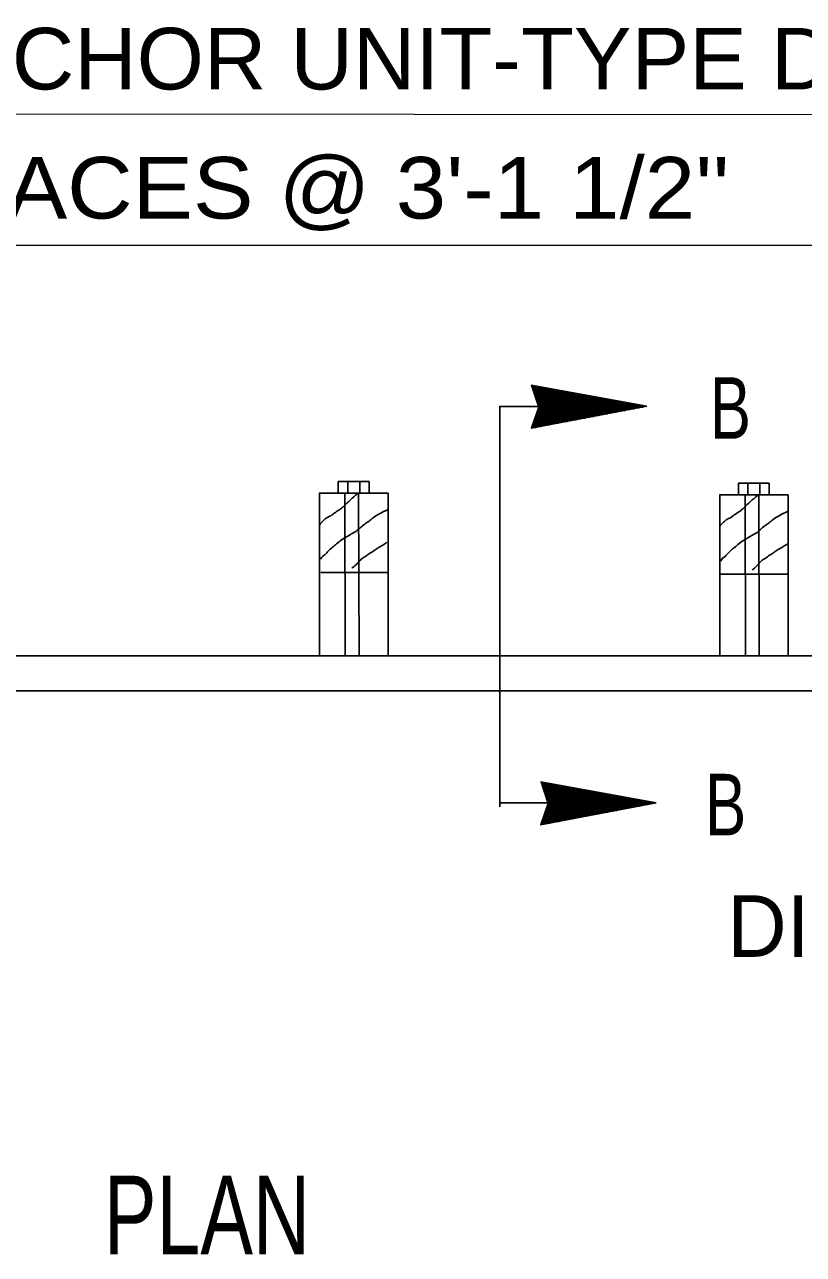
# Model space of a CAD drawing. Extents: x 569 to 948, y 15 to 283.
# Drawn here: x 788.72 to 805.8, y 139.09 to 166.08 of the extents above; entities that cross this region are included whole.
import ezdxf

# ---------------------------------------------------------------- set-up
doc = ezdxf.new("R2010")
doc.units = 0
doc.header["$LTSCALE"] = 0.54
doc.layers.add('2', color=7, linetype='Continuous', lineweight=13)

msp = doc.modelspace()

# ---------------------------------------------------------------- linework, layer by layer
at = {"layer": '2'}
for p, q in [((752.5404, 164.1413), (835.7692, 164.0808)), ((835.7692, 161.2273), (769.9303, 161.2273)), ((799.8414, 158.1495), (799.9198, 158.1495)), ((799.8418, 158.1638), (799.8418, 158.1481)), ((799.8604, 158.1604), (799.8604, 158.0919)), ((799.879, 158.1569), (799.879, 158.0358)), ((799.8976, 158.1535), (799.8976, 157.9795)), ((799.9162, 158.1501), (799.9162, 157.9233)), ((799.9348, 158.1468), (799.9348, 157.8672)), ((799.9533, 158.1433), (799.9533, 157.811)), ((799.9719, 158.1399), (799.9719, 157.7548)), ((799.8476, 158.1309), (800.0214, 158.1309)), ((799.8537, 158.1123), (800.1228, 158.1123)), ((799.8599, 158.0938), (800.2243, 158.0938)), ((799.866, 158.0752), (800.3258, 158.0752)), ((799.8722, 158.0566), (800.4273, 158.0566)), ((799.8783, 158.038), (800.5288, 158.038)), ((799.8843, 158.0194), (800.6302, 158.0194)), ((799.8906, 158.0008), (800.7318, 158.0008)), ((799.8968, 157.9823), (800.8332, 157.9823)), ((799.9029, 157.9637), (800.9347, 157.9637)), ((799.909, 157.9451), (801.0362, 157.9451)), ((799.9152, 157.9265), (801.1377, 157.9265)), ((799.9213, 157.9079), (801.2392, 157.9079)), ((799.9275, 157.8893), (801.3406, 157.8893)), ((799.9336, 157.8708), (801.442, 157.8708)), ((799.9905, 158.1365), (799.9905, 157.6986)), ((800.0091, 158.1332), (800.0091, 157.2523)), ((800.0277, 158.1297), (800.0277, 157.2558)), ((800.0463, 158.1263), (800.0463, 157.2594)), ((800.0648, 158.1228), (800.0648, 157.2629)), ((800.0834, 158.1195), (800.0834, 157.2663)), ((800.102, 158.1161), (800.102, 157.27)), ((800.1206, 158.1128), (800.1206, 157.2735)), ((800.1392, 158.1093), (800.1392, 157.277)), ((800.1578, 158.1059), (800.1578, 157.2805)), ((800.1763, 158.1025), (800.1763, 157.2841)), ((800.1949, 158.0991), (800.1949, 157.2876)), ((800.2135, 158.0957), (800.2135, 157.2912)), ((800.2321, 158.0923), (800.2321, 157.2947)), ((800.2507, 158.0888), (800.2507, 157.2982)), ((800.2693, 158.0854), (800.2693, 157.3017)), ((800.2878, 158.0821), (800.2878, 157.3052)), ((800.3064, 158.0786), (800.3064, 157.3088)), ((800.325, 158.0753), (800.325, 157.3123)), ((800.3436, 158.0718), (800.3436, 157.3158)), ((800.3622, 158.0684), (800.3622, 157.3193)), ((800.3808, 158.065), (800.3808, 157.3229)), ((800.3993, 158.0617), (800.3993, 157.3263)), ((800.4179, 158.0583), (800.4179, 157.3299)), ((800.4365, 158.0548), (800.4365, 157.3335)), ((800.4551, 158.0514), (800.4551, 157.3369)), ((800.4737, 158.0481), (800.4737, 157.3405)), ((800.4923, 158.0447), (800.4923, 157.3439)), ((800.5108, 158.0412), (800.5108, 157.3475)), ((800.5294, 158.0378), (800.5294, 157.3511)), ((800.548, 158.0344), (800.548, 157.3546)), ((800.5666, 158.031), (800.5666, 157.3581)), ((800.5852, 158.0276), (800.5852, 157.3617)), ((800.6038, 158.0242), (800.6038, 157.3652)), ((800.6223, 158.0208), (800.6223, 157.3687)), ((800.6409, 158.0174), (800.6409, 157.3722)), ((800.6595, 158.0139), (800.6595, 157.3758)), ((800.6781, 158.0106), (800.6781, 157.3793)), ((800.6967, 158.0073), (800.6967, 157.3828)), ((800.7153, 158.0038), (800.7153, 157.3863)), ((800.7338, 158.0004), (800.7338, 157.3898)), ((800.7524, 157.997), (800.7524, 157.3933)), ((800.771, 157.9937), (800.771, 157.3968)), ((800.7896, 157.9902), (800.7896, 157.4005)), ((800.8082, 157.9868), (800.8082, 157.4039)), ((800.8268, 157.9833), (800.8268, 157.4074)), ((800.8453, 157.98), (800.8453, 157.411)), ((800.8639, 157.9765), (800.8639, 157.4146)), ((800.8825, 157.9732), (800.8825, 157.418)), ((800.9011, 157.9698), (800.9011, 157.4216)), ((800.9197, 157.9663), (800.9197, 157.4252)), ((800.9383, 157.9629), (800.9383, 157.4286)), ((800.9568, 157.9595), (800.9568, 157.4322)), ((800.9754, 157.9563), (800.9754, 157.4356)), ((800.994, 157.9527), (800.994, 157.4393)), ((801.0126, 157.9493), (801.0126, 157.4428)), ((801.0312, 157.9459), (801.0312, 157.4463)), ((801.0498, 157.9426), (801.0498, 157.4498)), ((801.0683, 157.9391), (801.0683, 157.4533)), ((801.0869, 157.9358), (801.0869, 157.4568)), ((801.1055, 157.9323), (801.1055, 157.4604)), ((801.1241, 157.929), (801.1241, 157.4638)), ((801.1427, 157.9254), (801.1427, 157.4674)), ((801.1613, 157.9221), (801.1613, 157.471)), ((801.1798, 157.9187), (801.1798, 157.4744)), ((801.1984, 157.9153), (801.1984, 157.478)), ((801.217, 157.9118), (801.217, 157.4815)), ((801.2356, 157.9085), (801.2356, 157.485)), ((801.2542, 157.9051), (801.2542, 157.4885)), ((801.2728, 157.9018), (801.2728, 157.4922)), ((801.2913, 157.8983), (801.2913, 157.4956)), ((801.3099, 157.8949), (801.3099, 157.4992)), ((801.3285, 157.8915), (801.3285, 157.5027)), ((801.3471, 157.8881), (801.3471, 157.5063)), ((801.3657, 157.8847), (801.3657, 157.5098)), ((801.3843, 157.8813), (801.3843, 157.5133)), ((801.4028, 157.8779), (801.4028, 157.5168)), ((801.4214, 157.8745), (801.4214, 157.5203)), ((801.44, 157.871), (801.44, 157.5238)), ((799.9397, 157.8522), (801.5435, 157.8522)), ((799.9459, 157.8336), (801.6451, 157.8336)), ((799.952, 157.815), (801.7465, 157.815)), ((799.9583, 157.7964), (801.848, 157.7964)), ((799.9643, 157.7778), (801.9494, 157.7778)), ((799.969, 157.6106), (801.8969, 157.6106)), ((799.9705, 157.7593), (802.051, 157.7593)), ((799.9719, 157.6191), (799.9719, 157.2453)), ((799.9754, 157.6292), (801.9948, 157.6292)), ((799.9767, 157.7407), (802.1525, 157.7407)), ((799.9818, 157.6478), (802.0928, 157.6478)), ((799.9828, 157.7221), (802.2538, 157.7221)), ((799.9882, 157.6663), (802.1908, 157.6663)), ((799.9889, 157.7035), (802.3553, 157.7035)), ((799.9905, 157.6729), (799.9905, 157.2488)), ((799.9947, 157.6849), (802.2888, 157.6849)), ((801.4586, 157.8677), (801.4586, 157.5273)), ((801.4772, 157.8643), (801.4772, 157.5309)), ((801.4958, 157.8608), (801.4958, 157.5344)), ((801.5143, 157.8574), (801.5143, 157.5379)), ((801.5329, 157.8541), (801.5329, 157.5414)), ((801.5515, 157.8507), (801.5515, 157.545)), ((801.5701, 157.8473), (801.5701, 157.5485)), ((801.5887, 157.8439), (801.5887, 157.5521)), ((801.6073, 157.8404), (801.6073, 157.5555)), ((801.6258, 157.837), (801.6258, 157.5591)), ((801.6444, 157.8336), (801.6444, 157.5627)), ((801.663, 157.8303), (801.663, 157.5661)), ((801.6816, 157.8268), (801.6816, 157.5697)), ((801.7002, 157.8234), (801.7002, 157.5732)), ((801.7188, 157.82), (801.7188, 157.5767)), ((801.7373, 157.8167), (801.7373, 157.5803)), ((801.7559, 157.8132), (801.7559, 157.5838)), ((801.7745, 157.8098), (801.7745, 157.5873)), ((801.7931, 157.8063), (801.7931, 157.5908)), ((801.8117, 157.803), (801.8117, 157.5943)), ((801.8303, 157.7996), (801.8303, 157.5979)), ((801.8488, 157.7962), (801.8488, 157.6014)), ((801.8674, 157.7928), (801.8674, 157.6049)), ((801.886, 157.7895), (801.886, 157.6085)), ((801.9046, 157.7859), (801.9046, 157.612)), ((801.9232, 157.7826), (801.9232, 157.6155)), ((801.9418, 157.7792), (801.9418, 157.619)), ((801.9603, 157.7758), (801.9603, 157.6226)), ((801.9789, 157.7723), (801.9789, 157.6261)), ((801.9975, 157.769), (801.9975, 157.6296)), ((802.0161, 157.7656), (802.0161, 157.6331)), ((802.0347, 157.7623), (802.0347, 157.6367)), ((802.0533, 157.7587), (802.0533, 157.6403)), ((802.0718, 157.7553), (802.0718, 157.6438)), ((802.0904, 157.7519), (802.0904, 157.6472)), ((802.109, 157.7486), (802.109, 157.6508)), ((802.1276, 157.7451), (802.1276, 157.6543)), ((802.1462, 157.7418), (802.1462, 157.6578)), ((802.1648, 157.7384), (802.1648, 157.6614)), ((802.1833, 157.735), (802.1833, 157.6648)), ((802.2019, 157.7316), (802.2019, 157.6683)), ((802.2205, 157.7282), (802.2205, 157.6719)), ((802.2391, 157.7248), (802.2391, 157.6755)), ((802.2577, 157.7213), (802.2577, 157.6789)), ((802.2763, 157.7179), (802.2763, 157.6825)), ((802.2948, 157.7146), (802.2948, 157.686)), ((802.3134, 157.7112), (802.3134, 157.6896)), ((802.332, 157.7078), (802.332, 157.6931)), ((802.3506, 157.7043), (802.3506, 157.6966)), ((802.3692, 157.7009), (802.3692, 157.7002)), ((799.8727, 157.3318), (800.4278, 157.3318)), ((799.879, 157.3503), (799.879, 157.2277)), ((799.8791, 157.3504), (800.5258, 157.3504)), ((799.8855, 157.369), (800.6238, 157.369)), ((799.8919, 157.3876), (800.7216, 157.3876)), ((799.8976, 157.4041), (799.8976, 157.2313)), ((799.8983, 157.4062), (800.8196, 157.4062)), ((799.9047, 157.4248), (800.9175, 157.4248)), ((799.9112, 157.4433), (801.0155, 157.4433)), ((799.9162, 157.4578), (799.9162, 157.2347)), ((799.9176, 157.4619), (801.1135, 157.4619)), ((799.924, 157.4805), (801.2114, 157.4805)), ((799.9304, 157.4991), (801.3093, 157.4991)), ((799.9348, 157.5116), (799.9348, 157.2383)), ((799.9369, 157.5177), (801.4072, 157.5177)), ((799.9433, 157.5363), (801.5052, 157.5363)), ((799.9498, 157.5548), (801.6031, 157.5548)), ((799.9533, 157.5653), (799.9533, 157.2418)), ((799.9562, 157.5734), (801.7011, 157.5734)), ((799.9625, 157.592), (801.799, 157.592)), ((799.8342, 157.2203), (799.8402, 157.2203)), ((799.8405, 157.2389), (799.9382, 157.2389)), ((799.8418, 157.2428), (799.8418, 157.2206)), ((799.847, 157.2575), (800.0361, 157.2575)), ((799.8534, 157.2761), (800.1341, 157.2761)), ((799.8599, 157.2947), (800.232, 157.2947)), ((799.8604, 157.2965), (799.8604, 157.2241)), ((799.8662, 157.3133), (800.3299, 157.3133)), ((800.0466, 149.4479), (800.1251, 149.4479)), ((800.047, 149.4622), (800.047, 149.4465)), ((800.0527, 149.4293), (800.2266, 149.4293)), ((800.0588, 149.4108), (800.328, 149.4108)), ((800.065, 149.3922), (800.4295, 149.3922)), ((800.0656, 149.4588), (800.0656, 149.3903)), ((800.0713, 149.3736), (800.531, 149.3736)), ((800.0773, 149.355), (800.6324, 149.355)), ((800.0834, 149.3364), (800.7339, 149.3364)), ((800.0842, 149.4554), (800.0842, 149.3342)), ((800.0896, 149.3178), (800.8353, 149.3178)), ((800.0958, 149.2993), (800.9369, 149.2993)), ((800.1019, 149.2807), (801.0384, 149.2807)), ((800.1028, 149.452), (800.1028, 149.2779)), ((800.108, 149.2621), (801.1399, 149.2621)), ((800.1142, 149.2435), (801.2413, 149.2435)), ((800.1213, 149.4486), (800.1213, 149.2218)), ((800.1399, 149.4453), (800.1399, 149.1657)), ((800.1585, 149.4418), (800.1585, 149.1095)), ((800.1771, 149.4383), (800.1771, 149.0533)), ((800.1957, 149.4349), (800.1957, 148.9971)), ((800.2143, 149.4316), (800.2143, 148.5508)), ((800.2328, 149.4281), (800.2328, 148.5543)), ((800.2514, 149.4248), (800.2514, 148.5578)), ((800.27, 149.4213), (800.27, 148.5614)), ((800.2886, 149.418), (800.2886, 148.5649)), ((800.3072, 149.4146), (800.3072, 148.5684)), ((800.3258, 149.4112), (800.3258, 148.5719)), ((800.3443, 149.4078), (800.3443, 148.5756)), ((800.3629, 149.4043), (800.3629, 148.579)), ((800.3815, 149.4009), (800.3815, 148.5825)), ((800.4001, 149.3976), (800.4001, 148.5861)), ((800.4187, 149.3942), (800.4187, 148.5897)), ((800.4373, 149.3908), (800.4373, 148.5931)), ((800.4558, 149.3873), (800.4558, 148.5966)), ((800.4744, 149.3839), (800.4744, 148.6001)), ((800.493, 149.3805), (800.493, 148.6037)), ((800.5116, 149.3771), (800.5116, 148.6073)), ((800.5302, 149.3737), (800.5302, 148.6107)), ((800.5488, 149.3703), (800.5488, 148.6143)), ((800.5673, 149.3669), (800.5673, 148.6178)), ((800.5859, 149.3636), (800.5859, 148.6213)), ((800.6045, 149.3602), (800.6045, 148.6248)), ((800.6231, 149.3568), (800.6231, 148.6284)), ((800.6417, 149.3533), (800.6417, 148.6319)), ((800.6603, 149.3499), (800.6603, 148.6354)), ((800.6788, 149.3465), (800.6788, 148.6389)), ((800.6974, 149.3432), (800.6974, 148.6424)), ((800.716, 149.3397), (800.716, 148.646)), ((800.7346, 149.3363), (800.7346, 148.6495)), ((800.7532, 149.3329), (800.7532, 148.6531)), ((800.7718, 149.3295), (800.7718, 148.6566)), ((800.7903, 149.326), (800.7903, 148.6601)), ((800.8089, 149.3227), (800.8089, 148.6636)), ((800.8275, 149.3193), (800.8275, 148.6673)), ((800.8461, 149.3158), (800.8461, 148.6707)), ((800.8647, 149.3124), (800.8647, 148.6743)), ((800.8833, 149.3091), (800.8833, 148.6778)), ((800.9018, 149.3058), (800.9018, 148.6813)), ((800.9204, 149.3023), (800.9204, 148.6848)), ((800.939, 149.2988), (800.939, 148.6883)), ((800.9576, 149.2954), (800.9576, 148.6918)), ((800.9762, 149.2921), (800.9762, 148.6954)), ((800.9948, 149.2886), (800.9948, 148.6989)), ((801.0133, 149.2853), (801.0133, 148.7023)), ((801.0319, 149.2818), (801.0319, 148.706)), ((801.0505, 149.2785), (801.0505, 148.7095)), ((801.0691, 149.275), (801.0691, 148.713)), ((801.0877, 149.2716), (801.0877, 148.7165)), ((801.1063, 149.2682), (801.1063, 148.7201)), ((801.1248, 149.2648), (801.1248, 148.7236)), ((801.1434, 149.2613), (801.1434, 148.7271)), ((801.162, 149.258), (801.162, 148.7306)), ((801.1806, 149.2547), (801.1806, 148.7341)), ((801.1992, 149.2513), (801.1992, 148.7377)), ((801.2178, 149.2478), (801.2178, 148.7412)), ((801.2363, 149.2445), (801.2363, 148.7448)), ((801.2549, 149.241), (801.2549, 148.7483)), ((801.2735, 149.2376), (801.2735, 148.7518)), ((800.1203, 149.2249), (801.3428, 149.2249)), ((800.1265, 149.2063), (801.4443, 149.2063)), ((800.1327, 149.1878), (801.5458, 149.1878)), ((800.1388, 149.1692), (801.6473, 149.1692)), ((800.1449, 149.1506), (801.7487, 149.1506)), ((800.1511, 149.132), (801.8503, 149.132)), ((800.1573, 149.1134), (801.9517, 149.1134)), ((800.1633, 149.0948), (802.0532, 149.0948)), ((800.1695, 149.0763), (802.1546, 149.0763)), ((800.1756, 149.0577), (802.2561, 149.0577)), ((800.1818, 149.0391), (802.3576, 149.0391)), ((800.1879, 149.0205), (802.459, 149.0205)), ((800.1934, 148.9648), (802.3959, 148.9648)), ((800.1941, 149.0019), (802.5606, 149.0019)), ((800.1957, 148.9714), (800.1957, 148.5473)), ((800.1998, 148.9833), (802.4939, 148.9833)), ((801.2921, 149.2342), (801.2921, 148.7553)), ((801.3107, 149.2308), (801.3107, 148.7589)), ((801.3293, 149.2274), (801.3293, 148.7623)), ((801.3478, 149.224), (801.3478, 148.7659)), ((801.3664, 149.2206), (801.3664, 148.7694)), ((801.385, 149.2173), (801.385, 148.7729)), ((801.4036, 149.2138), (801.4036, 148.7765)), ((801.4222, 149.2103), (801.4222, 148.7799)), ((801.4408, 149.2069), (801.4408, 148.7834)), ((801.4593, 149.2036), (801.4593, 148.7871)), ((801.4779, 149.2002), (801.4779, 148.7906)), ((801.4965, 149.1968), (801.4965, 148.794)), ((801.5151, 149.1934), (801.5151, 148.7977)), ((801.5337, 149.19), (801.5337, 148.8012)), ((801.5523, 149.1865), (801.5523, 148.8047)), ((801.5708, 149.1831), (801.5708, 148.8082)), ((801.5894, 149.1798), (801.5894, 148.8118)), ((801.608, 149.1763), (801.608, 148.8153)), ((801.6266, 149.1729), (801.6266, 148.8188)), ((801.6452, 149.1695), (801.6452, 148.8223)), ((801.6638, 149.1662), (801.6638, 148.8258)), ((801.6823, 149.1628), (801.6823, 148.8293)), ((801.7009, 149.1593), (801.7009, 148.8328)), ((801.7195, 149.1558), (801.7195, 148.8365)), ((801.7381, 149.1525), (801.7381, 148.8399)), ((801.7567, 149.1491), (801.7567, 148.8434)), ((801.7753, 149.1458), (801.7753, 148.847)), ((801.7938, 149.1423), (801.7938, 148.8506)), ((801.8124, 149.139), (801.8124, 148.854)), ((801.831, 149.1355), (801.831, 148.8576)), ((801.8496, 149.1322), (801.8496, 148.8611)), ((801.8682, 149.1287), (801.8682, 148.8646)), ((801.8868, 149.1253), (801.8868, 148.8682)), ((801.9053, 149.1218), (801.9053, 148.8716)), ((801.9239, 149.1185), (801.9239, 148.8752)), ((801.9425, 149.1151), (801.9425, 148.8788)), ((801.9611, 149.1118), (801.9611, 148.8823)), ((801.9797, 149.1083), (801.9797, 148.8858)), ((801.9983, 149.1049), (801.9983, 148.8893)), ((802.0168, 149.1014), (802.0168, 148.8928)), ((802.0354, 149.0981), (802.0354, 148.8964)), ((802.054, 149.0946), (802.054, 148.8998)), ((802.0726, 149.0913), (802.0726, 148.9034)), ((802.0912, 149.0879), (802.0912, 148.907)), ((802.1098, 149.0845), (802.1098, 148.9104)), ((802.1283, 149.0811), (802.1283, 148.9139)), ((802.1469, 149.0777), (802.1469, 148.9175)), ((802.1655, 149.0743), (802.1655, 148.921)), ((802.1841, 149.0708), (802.1841, 148.9245)), ((802.2027, 149.0674), (802.2027, 148.9282)), ((802.2213, 149.064), (802.2213, 148.9316)), ((802.2398, 149.0607), (802.2398, 148.9351)), ((802.2584, 149.0573), (802.2584, 148.9387)), ((802.277, 149.0538), (802.277, 148.9423)), ((802.2956, 149.0504), (802.2956, 148.9458)), ((802.3142, 149.0471), (802.3142, 148.9493)), ((802.3328, 149.0436), (802.3328, 148.9528)), ((802.3513, 149.0402), (802.3513, 148.9563)), ((802.3699, 149.0368), (802.3699, 148.9598)), ((802.3885, 149.0334), (802.3885, 148.9633)), ((802.4071, 149.03), (802.4071, 148.9668)), ((802.4257, 149.0267), (802.4257, 148.9704)), ((802.4443, 149.0233), (802.4443, 148.9739)), ((802.4628, 149.0198), (802.4628, 148.9774)), ((802.4814, 149.0163), (802.4814, 148.981)), ((802.5, 149.013), (802.5, 148.9845)), ((802.5186, 149.0096), (802.5186, 148.9881)), ((802.5372, 149.0062), (802.5372, 148.9915)), ((802.5558, 149.0028), (802.5558, 148.9951)), ((802.5743, 148.9994), (802.5743, 148.9987)), ((800.1028, 148.7025), (800.1028, 148.5297)), ((800.1035, 148.7046), (801.0248, 148.7046)), ((800.1098, 148.7232), (801.1227, 148.7232)), ((800.1163, 148.7418), (801.2206, 148.7418)), ((800.1213, 148.7563), (800.1213, 148.5332)), ((800.1228, 148.7603), (801.3186, 148.7603)), ((800.1292, 148.7789), (801.4166, 148.7789)), ((800.1357, 148.7975), (801.5145, 148.7975)), ((800.1399, 148.8101), (800.1399, 148.5368)), ((800.1421, 148.8161), (801.6124, 148.8161)), ((800.1484, 148.8347), (801.7103, 148.8347)), ((800.1549, 148.8533), (801.8083, 148.8533)), ((800.1585, 148.8638), (800.1585, 148.5403)), ((800.1613, 148.8718), (801.9062, 148.8718)), ((800.1677, 148.8904), (802.0041, 148.8904)), ((800.1741, 148.909), (802.1021, 148.909)), ((800.1771, 148.9177), (800.1771, 148.5438)), ((800.1806, 148.9276), (802.2, 148.9276)), ((800.1869, 148.9462), (802.298, 148.9462)), ((800.0393, 148.5188), (800.0453, 148.5188)), ((800.0458, 148.5373), (800.1433, 148.5373)), ((800.047, 148.5412), (800.047, 148.519)), ((800.0522, 148.5559), (800.2413, 148.5559)), ((800.0586, 148.5745), (800.3393, 148.5745)), ((800.065, 148.5931), (800.4372, 148.5931)), ((800.0656, 148.5949), (800.0656, 148.5226)), ((800.0714, 148.6117), (800.535, 148.6117)), ((800.0778, 148.6303), (800.633, 148.6303)), ((800.0842, 148.6487), (800.0842, 148.5262)), ((800.0843, 148.6488), (800.7309, 148.6488)), ((800.0906, 148.6674), (800.8289, 148.6674)), ((800.0971, 148.686), (800.9268, 148.686))]:
    msp.add_line(p, q, dxfattribs=at)
at = {"layer": '2', "lineweight": 25}
for p, q in [((795.8115, 155.7928), (795.8115, 156.0391)), ((796.0758, 155.7838), (796.0758, 156.03)), ((804.5876, 155.7554), (804.5876, 156.0016)), ((804.8519, 155.7463), (804.8519, 155.9925)), ((796.6968, 155.7976), (795.1848, 155.7976)), ((795.1913, 155.7928), (795.1913, 152.2239)), ((795.7477, 155.8019), (795.7564, 152.2239)), ((796.0485, 155.7928), (796.0573, 152.2239)), ((796.6968, 155.7976), (796.6968, 152.2239)), ((805.4728, 155.7601), (803.9609, 155.7601)), ((803.9674, 155.7554), (803.9674, 152.224)), ((804.5238, 155.7645), (804.5324, 152.224)), ((804.8246, 155.7554), (804.8332, 152.2241)), ((805.4728, 155.7601), (805.4728, 152.2241)), ((796.7051, 154.0512), (795.2188, 154.0512)), ((805.4813, 154.0137), (803.9948, 154.0137)), ((824.0793, 151.4624), (754.0904, 151.452)), ((799.1448, 148.9971), (801.0932, 148.9971))]:
    msp.add_line(p, q, dxfattribs=at)
at = {"layer": '2'}
for points in [[(799.8337, 157.2191), (802.3713, 157.7005), (799.8363, 158.1648), (799.9949, 157.6855)], [(800.0388, 148.5175), (802.5765, 148.9989), (800.0415, 149.4632), (800.2001, 148.9839)]]:
    msp.add_lwpolyline(points, close=True, dxfattribs=at)
at = {"layer": '2', "lineweight": 25}
for points in [[(799.1448, 148.9149), (799.1448, 157.6986), (801.2257, 157.6986)], [(795.6017, 155.8019), (795.6017, 156.0482), (796.2764, 156.0482), (796.2764, 155.7928)], [(804.3778, 155.7645), (804.3778, 156.0107), (805.0526, 156.0107), (805.0526, 155.7554)], [(755.2681, 154.8265), (755.2681, 152.2236), (824.0817, 152.2243)]]:
    msp.add_lwpolyline(points, dxfattribs=at)
for points in [[(796.0212, 155.7837), (795.7203, 155.5102), (795.6382, 155.4373), (795.5378, 155.3733), (795.4376, 155.3005), (795.3373, 155.2458), (795.2553, 155.1729), (795.1913, 155.0816), (795.1913, 155.0724)], [(804.7973, 155.7463), (804.4964, 155.4727), (804.4143, 155.3997), (804.314, 155.3359), (804.2136, 155.263), (804.1133, 155.2083), (804.0313, 155.1353), (803.9674, 155.0442), (803.9674, 155.035)], [(796.6778, 155.4282), (796.3676, 155.2549), (796.2764, 155.182), (796.1854, 155.118), (796.085, 155.036), (795.9848, 154.954), (795.8843, 154.8992), (795.7841, 154.8354), (795.6747, 154.7716), (795.5653, 154.6804), (795.4741, 154.6074), (795.3828, 154.5254), (795.3099, 154.4433), (795.2278, 154.3703), (795.2187, 154.343)], [(805.4539, 155.3906), (805.1438, 155.2173), (805.0526, 155.1443), (804.9615, 155.0806), (804.8611, 154.9985), (804.7608, 154.9164), (804.6605, 154.8617), (804.5602, 154.7979), (804.4507, 154.734), (804.3414, 154.6429), (804.2502, 154.57), (804.1589, 154.4878), (804.086, 154.4058), (804.0039, 154.3328), (803.9948, 154.3055)], [(796.6686, 154.7168), (796.5774, 154.6529), (796.4772, 154.5983), (796.3859, 154.5345), (796.2856, 154.4707), (796.1945, 154.4068), (796.1032, 154.343), (796.0121, 154.2427), (795.93, 154.1697), (795.9025, 154.1515)], [(805.4447, 154.6793), (805.3535, 154.6155), (805.2533, 154.5608), (805.162, 154.497), (805.0618, 154.4331), (804.9706, 154.3693), (804.8793, 154.3055), (804.7882, 154.2052), (804.706, 154.1323), (804.6787, 154.1139)]]:
    msp.add_spline(points, degree=3, dxfattribs=at)

# ---------------------------------------------------------------- texts
at = {"layer": '2'}
for s, height, width, p in [("LENGTH OF ANCHOR UNIT-TYPE D( BF ) = 37'-6''", 1.351, 1.05, (774.4225, 164.6539)), ("6 SPACES @ 3'-1 1/2''", 1.351, 1.1, (784.0212, 161.8211)), ('B', 1.351, 0.75, (803.7502, 156.9877)), ('B', 1.351, 0.75, (803.6467, 148.2851)), ('PLAN', 1.726, 0.75, (790.4593, 139.0905))]:
    msp.add_text(s, height=height, dxfattribs=dict(at, width=width)).set_placement(p)
msp.add_text('DIRECTION OF TRAFFIC', height=1.351, dxfattribs=at).set_placement((804.1326, 145.6202))

doc.saveas('drawing.dxf')
